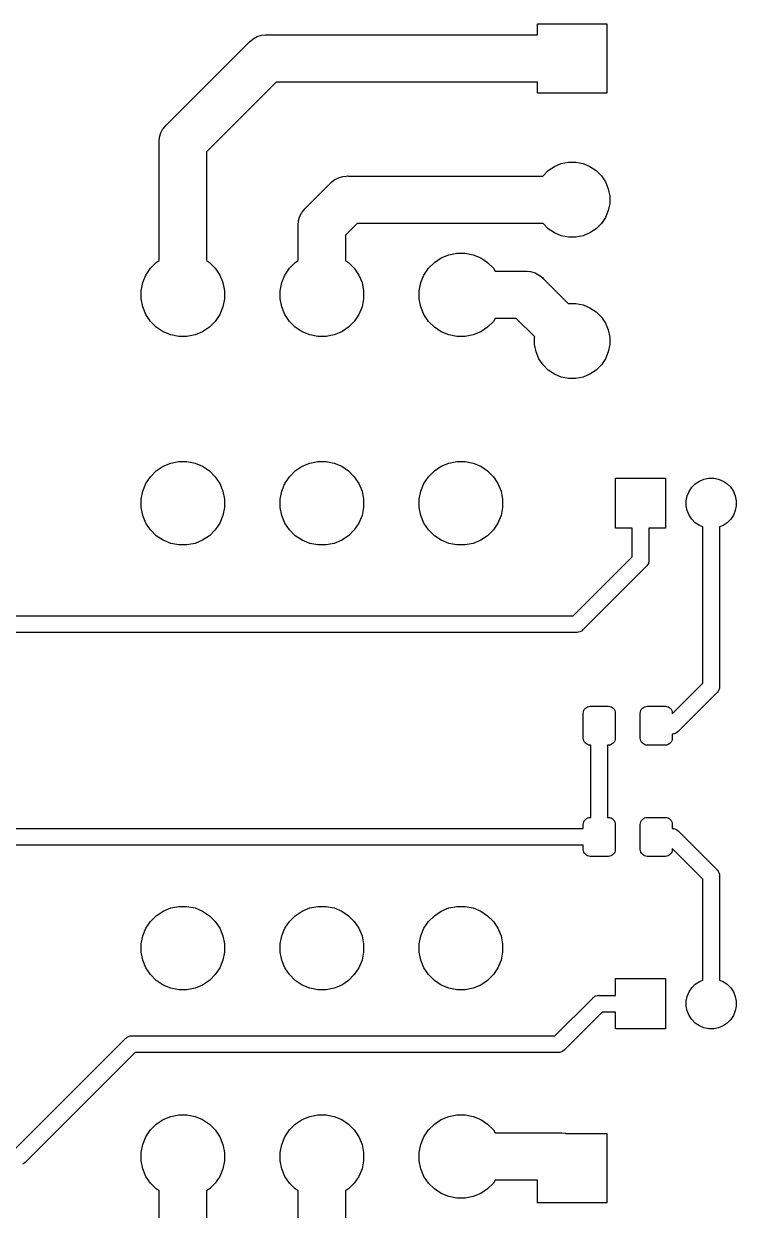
# Model space of a CAD drawing. Extents: x 29 to 167, y -139 to -69.
# Drawn here: x 141.28 to 166.9, y -114.43 to -71.75 of the extents above; entities that cross this region are included whole.
import ezdxf

# ---------------------------------------------------------------- set-up
doc = ezdxf.new("R2010")
doc.units = 0
doc.layers.add('BLACK', color=7, linetype='CONTINUOUS')

msp = doc.modelspace()

# ---------------------------------------------------------------- linework, layer by layer
at = {"layer": 'BLACK', "linetype": 'CONTINUOUS'}
for p, q in [((159.75, -72.15), (159.75, -71.75)), ((159.75, -71.75), (162.25, -71.75)), ((162.25, -71.75), (162.25, -74.25)), ((146.428, -75.3694), (149.369, -72.4285)), ((149.369, -72.4285), (149.396, -72.3961)), ((149.396, -72.3961), (149.525, -72.2898)), ((149.525, -72.2898), (149.673, -72.2109)), ((149.673, -72.2109), (149.833, -72.1623)), ((149.833, -72.1623), (149.958, -72.15)), ((149.958, -72.15), (150, -72.1459)), ((149.958, -72.15), (149.958, -72.15)), ((150, -72.1459), (150.042, -72.15)), ((150.042, -72.15), (159.75, -72.15)), ((150.352, -73.85), (147.85, -76.3521)), ((159.75, -73.85), (150.352, -73.85)), ((159.75, -74.25), (159.75, -73.85)), ((162.25, -74.25), (159.75, -74.25)), ((146.273, -75.5575), (146.29, -75.5255)), ((146.29, -75.5255), (146.396, -75.3961)), ((146.396, -75.3961), (146.428, -75.3694)), ((146.146, -76), (146.162, -75.8334)), ((146.162, -75.8334), (146.211, -75.6731)), ((146.211, -75.6731), (146.273, -75.5575)), ((146.15, -76.0418), (146.146, -76)), ((146.15, -80.2639), (146.15, -76.0418)), ((147.85, -76.3521), (147.85, -80.2639)), ((160.361, -76.8836), (160.606, -76.7819)), ((160.606, -76.7819), (160.867, -76.73)), ((160.867, -76.73), (161.133, -76.73)), ((161.133, -76.73), (161.394, -76.7819)), ((161.394, -76.7819), (161.639, -76.8836)), ((152.593, -77.2909), (152.753, -77.2423)), ((152.753, -77.2423), (152.878, -77.23)), ((152.878, -77.23), (152.92, -77.2259)), ((152.878, -77.23), (152.878, -77.23)), ((152.92, -77.2259), (152.962, -77.23)), ((152.962, -77.23), (159.944, -77.23)), ((159.944, -77.23), (159.951, -77.2194)), ((159.951, -77.2194), (160.139, -77.0314)), ((160.139, -77.0314), (160.361, -76.8836)), ((161.639, -76.8836), (161.861, -77.0314)), ((161.861, -77.0314), (162.049, -77.2194)), ((162.049, -77.2194), (162.196, -77.4405)), ((151.428, -78.3694), (152.289, -77.5085)), ((152.289, -77.5085), (152.316, -77.4761)), ((152.316, -77.4761), (152.348, -77.4494)), ((152.348, -77.4494), (152.445, -77.3698)), ((152.348, -77.4494), (152.348, -77.4494)), ((152.445, -77.3698), (152.593, -77.2909)), ((152.445, -77.3698), (152.445, -77.3698)), ((152.445, -77.3698), (152.445, -77.3698)), ((162.196, -77.4405), (162.298, -77.6862)), ((162.298, -77.6862), (162.35, -77.947)), ((162.35, -77.947), (162.35, -78.213)), ((151.279, -78.5461), (151.29, -78.5255)), ((151.29, -78.5255), (151.396, -78.3961)), ((151.396, -78.3961), (151.428, -78.3694)), ((162.298, -78.4738), (162.196, -78.7195)), ((162.35, -78.213), (162.298, -78.4738)), ((151.146, -79), (151.162, -78.8334)), ((151.162, -78.8334), (151.211, -78.6731)), ((151.211, -78.6731), (151.279, -78.5461)), ((153.272, -78.93), (152.85, -79.3521)), ((159.944, -78.93), (153.272, -78.93)), ((159.951, -78.9406), (159.944, -78.93)), ((160.139, -79.1286), (159.951, -78.9406)), ((162.049, -78.9406), (161.861, -79.1286)), ((162.196, -78.7195), (162.049, -78.9406)), ((151.15, -79.0418), (151.146, -79)), ((151.15, -80.2639), (151.15, -79.0418)), ((152.85, -79.3521), (152.85, -80.2639)), ((160.361, -79.2764), (160.139, -79.1286)), ((160.606, -79.3781), (160.361, -79.2764)), ((160.867, -79.43), (160.606, -79.3781)), ((161.394, -79.3781), (161.133, -79.43)), ((161.639, -79.2764), (161.394, -79.3781)), ((161.861, -79.1286), (161.639, -79.2764)), ((161.133, -79.43), (160.867, -79.43)), ((156.044, -80.3349), (156.289, -80.1707)), ((156.289, -80.1707), (156.562, -80.0576)), ((156.562, -80.0576), (156.852, -80)), ((156.852, -80), (157.148, -80)), ((157.148, -80), (157.438, -80.0576)), ((157.438, -80.0576), (157.711, -80.1707)), ((157.711, -80.1707), (157.956, -80.3349)), ((145.671, -80.7895), (145.835, -80.5438)), ((145.835, -80.5438), (146.044, -80.3349)), ((146.044, -80.3349), (146.15, -80.2639)), ((147.85, -80.2639), (147.956, -80.3349)), ((147.956, -80.3349), (148.165, -80.5438)), ((148.165, -80.5438), (148.329, -80.7895)), ((150.671, -80.7895), (150.835, -80.5438)), ((150.835, -80.5438), (151.044, -80.3349)), ((151.044, -80.3349), (151.15, -80.2639)), ((152.85, -80.2639), (152.956, -80.3349)), ((152.956, -80.3349), (153.165, -80.5438)), ((153.165, -80.5438), (153.329, -80.7895)), ((155.671, -80.7895), (155.835, -80.5438)), ((155.835, -80.5438), (156.044, -80.3349)), ((157.956, -80.3349), (158.165, -80.5438)), ((158.165, -80.5438), (158.236, -80.65)), ((158.236, -80.65), (159.298, -80.65)), ((159.298, -80.65), (159.34, -80.6459)), ((159.34, -80.6459), (159.382, -80.65)), ((159.382, -80.65), (159.382, -80.65)), ((159.382, -80.65), (159.507, -80.6623)), ((159.507, -80.6623), (159.667, -80.7109)), ((145.5, -81.3523), (145.558, -81.0625)), ((145.558, -81.0625), (145.671, -80.7895)), ((148.329, -80.7895), (148.442, -81.0625)), ((148.442, -81.0625), (148.5, -81.3523)), ((150.5, -81.3523), (150.558, -81.0625)), ((150.558, -81.0625), (150.671, -80.7895)), ((153.329, -80.7895), (153.442, -81.0625)), ((153.442, -81.0625), (153.5, -81.3523)), ((155.5, -81.3523), (155.558, -81.0625)), ((155.558, -81.0625), (155.671, -80.7895)), ((159.667, -80.7109), (159.815, -80.7898)), ((159.815, -80.7898), (159.944, -80.8961)), ((159.944, -80.8961), (159.971, -80.9285)), ((159.971, -80.9285), (160.855, -81.8125)), ((145.5, -81.6477), (145.5, -81.3523)), ((148.5, -81.3523), (148.5, -81.6477)), ((150.5, -81.6477), (150.5, -81.3523)), ((153.5, -81.3523), (153.5, -81.6477)), ((155.5, -81.6477), (155.5, -81.3523)), ((145.558, -81.9375), (145.5, -81.6477)), ((145.671, -82.2105), (145.558, -81.9375)), ((148.442, -81.9375), (148.329, -82.2105)), ((148.5, -81.6477), (148.442, -81.9375)), ((150.558, -81.9375), (150.5, -81.6477)), ((150.671, -82.2105), (150.558, -81.9375)), ((153.442, -81.9375), (153.329, -82.2105)), ((153.5, -81.6477), (153.442, -81.9375)), ((155.558, -81.9375), (155.5, -81.6477)), ((155.671, -82.2105), (155.558, -81.9375)), ((160.855, -81.8125), (160.867, -81.81)), ((160.867, -81.81), (161.133, -81.81)), ((161.133, -81.81), (161.394, -81.8619)), ((161.394, -81.8619), (161.639, -81.9636)), ((145.835, -82.4562), (145.671, -82.2105)), ((148.329, -82.2105), (148.165, -82.4562)), ((150.835, -82.4562), (150.671, -82.2105)), ((153.329, -82.2105), (153.165, -82.4562)), ((155.835, -82.4562), (155.671, -82.2105)), ((158.236, -82.35), (158.165, -82.4562)), ((158.988, -82.35), (158.236, -82.35)), ((159.652, -83.0146), (158.988, -82.35)), ((161.639, -81.9636), (161.861, -82.1114)), ((161.861, -82.1114), (162.049, -82.2994)), ((162.049, -82.2994), (162.196, -82.5205)), ((146.044, -82.6651), (145.835, -82.4562)), ((146.289, -82.8293), (146.044, -82.6651)), ((147.956, -82.6651), (147.711, -82.8293)), ((148.165, -82.4562), (147.956, -82.6651)), ((151.044, -82.6651), (150.835, -82.4562)), ((151.289, -82.8293), (151.044, -82.6651)), ((152.956, -82.6651), (152.711, -82.8293)), ((153.165, -82.4562), (152.956, -82.6651)), ((156.044, -82.6651), (155.835, -82.4562)), ((156.289, -82.8293), (156.044, -82.6651)), ((157.956, -82.6651), (157.711, -82.8293)), ((158.165, -82.4562), (157.956, -82.6651)), ((162.196, -82.5205), (162.298, -82.7662)), ((162.298, -82.7662), (162.35, -83.027)), ((146.562, -82.9424), (146.289, -82.8293)), ((146.852, -83), (146.562, -82.9424)), ((147.148, -83), (146.852, -83)), ((147.438, -82.9424), (147.148, -83)), ((147.711, -82.8293), (147.438, -82.9424)), ((151.562, -82.9424), (151.289, -82.8293)), ((151.852, -83), (151.562, -82.9424)), ((152.148, -83), (151.852, -83)), ((152.438, -82.9424), (152.148, -83)), ((152.711, -82.8293), (152.438, -82.9424)), ((156.562, -82.9424), (156.289, -82.8293)), ((156.852, -83), (156.562, -82.9424)), ((157.148, -83), (156.852, -83)), ((157.438, -82.9424), (157.148, -83)), ((157.711, -82.8293), (157.438, -82.9424)), ((159.65, -83.027), (159.652, -83.0146)), ((159.65, -83.293), (159.65, -83.027)), ((162.35, -83.027), (162.35, -83.293)), ((159.702, -83.5538), (159.65, -83.293)), ((159.804, -83.7995), (159.702, -83.5538)), ((162.298, -83.5538), (162.196, -83.7995)), ((162.35, -83.293), (162.298, -83.5538)), ((159.951, -84.0206), (159.804, -83.7995)), ((160.139, -84.2086), (159.951, -84.0206)), ((162.049, -84.0206), (161.861, -84.2086)), ((162.196, -83.7995), (162.049, -84.0206)), ((160.361, -84.3564), (160.139, -84.2086)), ((160.606, -84.4581), (160.361, -84.3564)), ((160.867, -84.51), (160.606, -84.4581)), ((161.394, -84.4581), (161.133, -84.51)), ((161.639, -84.3564), (161.394, -84.4581)), ((161.861, -84.2086), (161.639, -84.3564)), ((161.133, -84.51), (160.867, -84.51)), ((145.835, -88.0438), (146.044, -87.8349)), ((146.044, -87.8349), (146.289, -87.6707)), ((146.289, -87.6707), (146.562, -87.5576)), ((146.562, -87.5576), (146.852, -87.5)), ((146.852, -87.5), (147.148, -87.5)), ((147.148, -87.5), (147.438, -87.5576)), ((147.438, -87.5576), (147.711, -87.6707)), ((147.711, -87.6707), (147.956, -87.8349)), ((147.956, -87.8349), (148.165, -88.0438)), ((150.835, -88.0438), (151.044, -87.8349)), ((151.044, -87.8349), (151.289, -87.6707)), ((151.289, -87.6707), (151.562, -87.5576)), ((151.562, -87.5576), (151.852, -87.5)), ((151.852, -87.5), (152.148, -87.5)), ((152.148, -87.5), (152.438, -87.5576)), ((152.438, -87.5576), (152.711, -87.6707)), ((152.711, -87.6707), (152.956, -87.8349)), ((152.956, -87.8349), (153.165, -88.0438)), ((155.835, -88.0438), (156.044, -87.8349)), ((156.044, -87.8349), (156.289, -87.6707)), ((156.289, -87.6707), (156.562, -87.5576)), ((156.562, -87.5576), (156.852, -87.5)), ((156.852, -87.5), (157.148, -87.5)), ((157.148, -87.5), (157.438, -87.5576)), ((157.438, -87.5576), (157.711, -87.6707)), ((157.711, -87.6707), (157.956, -87.8349)), ((157.956, -87.8349), (158.165, -88.0438)), ((145.558, -88.5625), (145.671, -88.2895)), ((145.671, -88.2895), (145.835, -88.0438)), ((148.165, -88.0438), (148.329, -88.2895)), ((148.329, -88.2895), (148.442, -88.5625)), ((150.558, -88.5625), (150.671, -88.2895)), ((150.671, -88.2895), (150.835, -88.0438)), ((153.165, -88.0438), (153.329, -88.2895)), ((153.329, -88.2895), (153.442, -88.5625)), ((155.558, -88.5625), (155.671, -88.2895)), ((155.671, -88.2895), (155.835, -88.0438)), ((158.165, -88.0438), (158.329, -88.2895)), ((158.329, -88.2895), (158.442, -88.5625)), ((162.56, -89.9), (162.56, -88.1)), ((162.56, -88.1), (164.36, -88.1)), ((164.36, -88.1), (164.36, -89.9)), ((165.301, -88.4263), (165.426, -88.3009)), ((165.426, -88.3009), (165.574, -88.2024)), ((165.574, -88.2024), (165.737, -88.1346)), ((165.737, -88.1346), (165.911, -88.1)), ((165.911, -88.1), (166.089, -88.1)), ((166.089, -88.1), (166.263, -88.1346)), ((166.263, -88.1346), (166.426, -88.2024)), ((166.426, -88.2024), (166.574, -88.3009)), ((166.574, -88.3009), (166.699, -88.4263)), ((145.5, -88.8523), (145.558, -88.5625)), ((148.442, -88.5625), (148.5, -88.8523)), ((150.5, -88.8523), (150.558, -88.5625)), ((153.442, -88.5625), (153.5, -88.8523)), ((155.5, -88.8523), (155.558, -88.5625)), ((158.442, -88.5625), (158.5, -88.8523)), ((165.1, -88.9114), (165.135, -88.7375)), ((165.135, -88.7375), (165.202, -88.5737)), ((165.202, -88.5737), (165.301, -88.4263)), ((166.699, -88.4263), (166.798, -88.5737)), ((166.798, -88.5737), (166.865, -88.7375)), ((166.865, -88.7375), (166.9, -88.9114)), ((145.5, -89.1477), (145.5, -88.8523)), ((145.558, -89.4375), (145.5, -89.1477)), ((148.5, -89.1477), (148.442, -89.4375)), ((148.5, -88.8523), (148.5, -89.1477)), ((150.5, -89.1477), (150.5, -88.8523)), ((150.558, -89.4375), (150.5, -89.1477)), ((153.5, -89.1477), (153.442, -89.4375)), ((153.5, -88.8523), (153.5, -89.1477)), ((155.5, -89.1477), (155.5, -88.8523)), ((155.558, -89.4375), (155.5, -89.1477)), ((158.5, -89.1477), (158.442, -89.4375)), ((158.5, -88.8523), (158.5, -89.1477)), ((165.1, -89.0886), (165.1, -88.9114)), ((165.135, -89.2625), (165.1, -89.0886)), ((166.9, -89.0886), (166.865, -89.2625)), ((166.9, -88.9114), (166.9, -89.0886)), ((145.671, -89.7105), (145.558, -89.4375)), ((148.442, -89.4375), (148.329, -89.7105)), ((150.671, -89.7105), (150.558, -89.4375)), ((153.442, -89.4375), (153.329, -89.7105)), ((155.671, -89.7105), (155.558, -89.4375)), ((158.442, -89.4375), (158.329, -89.7105)), ((165.202, -89.4263), (165.135, -89.2625)), ((165.301, -89.5737), (165.202, -89.4263)), ((165.426, -89.6991), (165.301, -89.5737)), ((166.699, -89.5737), (166.574, -89.6991)), ((166.798, -89.4263), (166.699, -89.5737)), ((166.865, -89.2625), (166.798, -89.4263)), ((145.835, -89.9562), (145.671, -89.7105)), ((146.044, -90.1651), (145.835, -89.9562)), ((148.165, -89.9562), (147.956, -90.1651)), ((148.329, -89.7105), (148.165, -89.9562)), ((150.835, -89.9562), (150.671, -89.7105)), ((151.044, -90.1651), (150.835, -89.9562)), ((153.165, -89.9562), (152.956, -90.1651)), ((153.329, -89.7105), (153.165, -89.9562)), ((155.835, -89.9562), (155.671, -89.7105)), ((156.044, -90.1651), (155.835, -89.9562)), ((158.165, -89.9562), (157.956, -90.1651)), ((158.329, -89.7105), (158.165, -89.9562)), ((163.16, -89.9), (162.56, -89.9)), ((163.16, -90.9237), (163.16, -89.9)), ((164.36, -89.9), (163.76, -89.9)), ((163.76, -89.9), (163.76, -91.0333)), ((165.574, -89.7976), (165.426, -89.6991)), ((165.7, -89.8499), (165.574, -89.7976)), ((165.7, -95.4757), (165.7, -89.8499)), ((166.426, -89.7976), (166.3, -89.8499)), ((166.3, -89.8499), (166.3, -95.5853)), ((166.574, -89.6991), (166.426, -89.7976)), ((146.289, -90.3293), (146.044, -90.1651)), ((146.562, -90.4424), (146.289, -90.3293)), ((146.852, -90.5), (146.562, -90.4424)), ((147.438, -90.4424), (147.148, -90.5)), ((147.711, -90.3293), (147.438, -90.4424)), ((147.956, -90.1651), (147.711, -90.3293)), ((151.289, -90.3293), (151.044, -90.1651)), ((151.562, -90.4424), (151.289, -90.3293)), ((151.852, -90.5), (151.562, -90.4424)), ((152.438, -90.4424), (152.148, -90.5)), ((152.711, -90.3293), (152.438, -90.4424)), ((152.956, -90.1651), (152.711, -90.3293)), ((156.289, -90.3293), (156.044, -90.1651)), ((156.562, -90.4424), (156.289, -90.3293)), ((156.852, -90.5), (156.562, -90.4424)), ((157.438, -90.4424), (157.148, -90.5)), ((157.711, -90.3293), (157.438, -90.4424)), ((157.956, -90.1651), (157.711, -90.3293)), ((147.148, -90.5), (146.852, -90.5)), ((152.148, -90.5), (151.852, -90.5)), ((157.148, -90.5), (156.852, -90.5)), ((161.039, -93.045), (163.16, -90.9237)), ((163.662, -91.2705), (161.386, -93.5467)), ((163.673, -91.2612), (163.662, -91.2705)), ((163.683, -91.2497), (163.673, -91.2612)), ((163.711, -91.2155), (163.683, -91.2497)), ((163.739, -91.1634), (163.711, -91.2155)), ((163.744, -91.1443), (163.739, -91.1634)), ((163.756, -91.1068), (163.744, -91.1443)), ((163.76, -91.0627), (163.756, -91.1068)), ((163.76, -91.0333), (163.761, -91.048)), ((163.761, -91.048), (163.76, -91.0627)), ((163.76, -91.0627), (163.76, -91.0627)), ((139.699, -93.045), (161.039, -93.045)), ((161.148, -93.645), (139.587, -93.645)), ((161.163, -93.6465), (161.148, -93.645)), ((161.178, -93.645), (161.163, -93.6465)), ((161.222, -93.6407), (161.178, -93.645)), ((161.178, -93.645), (161.178, -93.645)), ((161.278, -93.6235), (161.222, -93.6407)), ((161.33, -93.5956), (161.278, -93.6235)), ((161.376, -93.5582), (161.33, -93.5956)), ((161.386, -93.5467), (161.376, -93.5582)), ((164.6, -96.5757), (165.7, -95.4757)), ((166.3, -95.5853), (166.301, -95.6)), ((166.301, -95.6), (166.3, -95.6147)), ((166.202, -95.8225), (164.823, -97.2017)), ((166.213, -95.8132), (166.202, -95.8225)), ((166.242, -95.7775), (166.213, -95.8132)), ((166.251, -95.7675), (166.242, -95.7775)), ((166.266, -95.7396), (166.251, -95.7675)), ((166.279, -95.7154), (166.266, -95.7396)), ((166.296, -95.6588), (166.279, -95.7154)), ((166.3, -95.6147), (166.296, -95.6588)), ((166.3, -95.6147), (166.3, -95.6147)), ((161.405, -96.5012), (161.419, -96.4543)), ((161.419, -96.4543), (161.442, -96.4111)), ((161.442, -96.4111), (161.473, -96.3732)), ((161.473, -96.3732), (161.511, -96.3421)), ((161.511, -96.3421), (161.554, -96.319)), ((161.554, -96.319), (161.601, -96.3048)), ((161.601, -96.3048), (161.65, -96.3)), ((161.65, -96.3), (162.3, -96.3)), ((162.3, -96.3), (162.349, -96.3048)), ((162.349, -96.3048), (162.396, -96.319)), ((162.396, -96.319), (162.439, -96.3421)), ((162.439, -96.3421), (162.477, -96.3732)), ((162.477, -96.3732), (162.508, -96.4111)), ((162.508, -96.4111), (162.531, -96.4543)), ((162.531, -96.4543), (162.545, -96.5012)), ((163.455, -96.5012), (163.469, -96.4543)), ((163.469, -96.4543), (163.492, -96.4111)), ((163.492, -96.4111), (163.523, -96.3732)), ((163.523, -96.3732), (163.561, -96.3421)), ((163.561, -96.3421), (163.604, -96.319)), ((163.604, -96.319), (163.651, -96.3048)), ((163.651, -96.3048), (163.7, -96.3)), ((163.7, -96.3), (164.35, -96.3)), ((164.35, -96.3), (164.399, -96.3048)), ((164.399, -96.3048), (164.446, -96.319)), ((164.446, -96.319), (164.489, -96.3421)), ((164.489, -96.3421), (164.527, -96.3732)), ((164.527, -96.3732), (164.558, -96.4111)), ((164.558, -96.4111), (164.581, -96.4543)), ((164.581, -96.4543), (164.595, -96.5012)), ((161.4, -96.55), (161.405, -96.5012)), ((161.4, -97.45), (161.4, -96.55)), ((162.545, -96.5012), (162.55, -96.55)), ((162.55, -96.55), (162.55, -97.45)), ((163.45, -96.55), (163.455, -96.5012)), ((163.45, -97.45), (163.45, -96.55)), ((164.595, -96.5012), (164.6, -96.55)), ((164.6, -96.55), (164.6, -96.5757)), ((164.615, -97.3), (164.6, -97.3015)), ((164.6, -97.3015), (164.6, -97.45)), ((164.659, -97.2957), (164.615, -97.3)), ((164.615, -97.3), (164.615, -97.3)), ((164.715, -97.2785), (164.659, -97.2957)), ((164.767, -97.2506), (164.715, -97.2785)), ((164.813, -97.2132), (164.767, -97.2506)), ((164.823, -97.2017), (164.813, -97.2132)), ((161.405, -97.4988), (161.4, -97.45)), ((161.419, -97.5457), (161.405, -97.4988)), ((161.442, -97.5889), (161.419, -97.5457)), ((161.473, -97.6268), (161.442, -97.5889)), ((161.511, -97.6579), (161.473, -97.6268)), ((161.554, -97.681), (161.511, -97.6579)), ((161.601, -97.6952), (161.554, -97.681)), ((161.65, -97.7), (161.601, -97.6952)), ((161.675, -97.7), (161.65, -97.7)), ((161.675, -100.3), (161.675, -97.7)), ((162.3, -97.7), (162.275, -97.7)), ((162.275, -97.7), (162.275, -100.3)), ((162.349, -97.6952), (162.3, -97.7)), ((162.396, -97.681), (162.349, -97.6952)), ((162.439, -97.6579), (162.396, -97.681)), ((162.477, -97.6268), (162.439, -97.6579)), ((162.508, -97.5889), (162.477, -97.6268)), ((162.531, -97.5457), (162.508, -97.5889)), ((162.545, -97.4988), (162.531, -97.5457)), ((162.55, -97.45), (162.545, -97.4988)), ((163.455, -97.4988), (163.45, -97.45)), ((163.469, -97.5457), (163.455, -97.4988)), ((163.492, -97.5889), (163.469, -97.5457)), ((163.523, -97.6268), (163.492, -97.5889)), ((163.561, -97.6579), (163.523, -97.6268)), ((163.604, -97.681), (163.561, -97.6579)), ((163.651, -97.6952), (163.604, -97.681)), ((163.7, -97.7), (163.651, -97.6952)), ((164.35, -97.7), (163.7, -97.7)), ((164.399, -97.6952), (164.35, -97.7)), ((164.446, -97.681), (164.399, -97.6952)), ((164.489, -97.6579), (164.446, -97.681)), ((164.527, -97.6268), (164.489, -97.6579)), ((164.558, -97.5889), (164.527, -97.6268)), ((164.581, -97.5457), (164.558, -97.5889)), ((164.595, -97.4988), (164.581, -97.5457)), ((164.6, -97.45), (164.595, -97.4988)), ((161.601, -100.305), (161.65, -100.3)), ((161.65, -100.3), (161.675, -100.3)), ((162.275, -100.3), (162.3, -100.3)), ((162.3, -100.3), (162.349, -100.305)), ((163.651, -100.305), (163.7, -100.3)), ((163.7, -100.3), (164.35, -100.3)), ((164.35, -100.3), (164.399, -100.305)), ((139.997, -100.7), (161.4, -100.7)), ((161.4, -100.55), (161.405, -100.501)), ((161.4, -100.7), (161.4, -100.55)), ((161.405, -100.501), (161.419, -100.454)), ((161.419, -100.454), (161.442, -100.411)), ((161.442, -100.411), (161.473, -100.373)), ((161.473, -100.373), (161.511, -100.342)), ((161.511, -100.342), (161.554, -100.319)), ((161.554, -100.319), (161.601, -100.305)), ((162.349, -100.305), (162.396, -100.319)), ((162.396, -100.319), (162.439, -100.342)), ((162.439, -100.342), (162.477, -100.373)), ((162.477, -100.373), (162.508, -100.411)), ((162.508, -100.411), (162.531, -100.454)), ((162.531, -100.454), (162.545, -100.501)), ((162.545, -100.501), (162.55, -100.55)), ((162.55, -100.55), (162.55, -101.45)), ((163.45, -100.55), (163.455, -100.501)), ((163.45, -101.45), (163.45, -100.55)), ((163.455, -100.501), (163.469, -100.454)), ((163.469, -100.454), (163.492, -100.411)), ((163.492, -100.411), (163.523, -100.373)), ((163.523, -100.373), (163.561, -100.342)), ((163.561, -100.342), (163.604, -100.319)), ((163.604, -100.319), (163.651, -100.305)), ((164.399, -100.305), (164.446, -100.319)), ((164.446, -100.319), (164.489, -100.342)), ((164.489, -100.342), (164.527, -100.373)), ((164.527, -100.373), (164.558, -100.411)), ((164.558, -100.411), (164.581, -100.454)), ((164.581, -100.454), (164.595, -100.501)), ((164.595, -100.501), (164.6, -100.55)), ((164.6, -100.55), (164.6, -100.699)), ((164.6, -100.699), (164.615, -100.7)), ((164.615, -100.7), (164.615, -100.7)), ((164.615, -100.7), (164.659, -100.704)), ((164.659, -100.704), (164.715, -100.721)), ((164.715, -100.721), (164.767, -100.749)), ((164.767, -100.749), (164.813, -100.787)), ((164.813, -100.787), (164.823, -100.798)), ((164.823, -100.798), (166.202, -102.177)), ((161.4, -101.3), (140.107, -101.3)), ((161.4, -101.45), (161.4, -101.3)), ((161.405, -101.499), (161.4, -101.45)), ((161.419, -101.546), (161.405, -101.499)), ((161.442, -101.589), (161.419, -101.546)), ((162.531, -101.546), (162.508, -101.589)), ((162.545, -101.499), (162.531, -101.546)), ((162.55, -101.45), (162.545, -101.499)), ((163.455, -101.499), (163.45, -101.45)), ((163.469, -101.546), (163.455, -101.499)), ((163.492, -101.589), (163.469, -101.546)), ((164.581, -101.546), (164.558, -101.589)), ((164.595, -101.499), (164.581, -101.546)), ((164.6, -101.45), (164.595, -101.499)), ((165.7, -102.524), (164.6, -101.424)), ((164.6, -101.424), (164.6, -101.45)), ((161.473, -101.627), (161.442, -101.589)), ((161.511, -101.658), (161.473, -101.627)), ((161.554, -101.681), (161.511, -101.658)), ((161.601, -101.695), (161.554, -101.681)), ((161.65, -101.7), (161.601, -101.695)), ((162.3, -101.7), (161.65, -101.7)), ((162.349, -101.695), (162.3, -101.7)), ((162.396, -101.681), (162.349, -101.695)), ((162.439, -101.658), (162.396, -101.681)), ((162.477, -101.627), (162.439, -101.658)), ((162.508, -101.589), (162.477, -101.627)), ((163.523, -101.627), (163.492, -101.589)), ((163.561, -101.658), (163.523, -101.627)), ((163.604, -101.681), (163.561, -101.658)), ((163.651, -101.695), (163.604, -101.681)), ((163.7, -101.7), (163.651, -101.695)), ((164.35, -101.7), (163.7, -101.7)), ((164.399, -101.695), (164.35, -101.7)), ((164.446, -101.681), (164.399, -101.695)), ((164.489, -101.658), (164.446, -101.681)), ((164.527, -101.627), (164.489, -101.658)), ((164.558, -101.589), (164.527, -101.627)), ((166.202, -102.177), (166.213, -102.187)), ((166.213, -102.187), (166.223, -102.198)), ((166.223, -102.198), (166.251, -102.233)), ((166.251, -102.233), (166.251, -102.233)), ((166.251, -102.233), (166.279, -102.285)), ((166.279, -102.285), (166.296, -102.341)), ((166.296, -102.341), (166.3, -102.385)), ((166.3, -102.385), (166.3, -102.385)), ((166.3, -102.385), (166.301, -102.4)), ((166.301, -102.4), (166.3, -102.415)), ((166.3, -102.415), (166.3, -106.15)), ((165.7, -105.712), (165.7, -102.524)), ((146.044, -103.835), (146.289, -103.671)), ((146.289, -103.671), (146.562, -103.558)), ((146.562, -103.558), (146.852, -103.5)), ((146.852, -103.5), (147.148, -103.5)), ((147.148, -103.5), (147.438, -103.558)), ((147.438, -103.558), (147.711, -103.671)), ((147.711, -103.671), (147.956, -103.835)), ((151.044, -103.835), (151.289, -103.671)), ((151.289, -103.671), (151.562, -103.558)), ((151.562, -103.558), (151.852, -103.5)), ((151.852, -103.5), (152.148, -103.5)), ((152.148, -103.5), (152.438, -103.558)), ((152.438, -103.558), (152.711, -103.671)), ((152.711, -103.671), (152.956, -103.835)), ((156.044, -103.835), (156.289, -103.671)), ((156.289, -103.671), (156.562, -103.558)), ((156.562, -103.558), (156.852, -103.5)), ((156.852, -103.5), (157.148, -103.5)), ((157.148, -103.5), (157.438, -103.558)), ((157.438, -103.558), (157.711, -103.671)), ((157.711, -103.671), (157.956, -103.835)), ((145.671, -104.289), (145.835, -104.044)), ((145.835, -104.044), (146.044, -103.835)), ((147.956, -103.835), (148.165, -104.044)), ((148.165, -104.044), (148.329, -104.289)), ((150.671, -104.289), (150.835, -104.044)), ((150.835, -104.044), (151.044, -103.835)), ((152.956, -103.835), (153.165, -104.044)), ((153.165, -104.044), (153.329, -104.289)), ((155.671, -104.289), (155.835, -104.044)), ((155.835, -104.044), (156.044, -103.835)), ((157.956, -103.835), (158.165, -104.044)), ((158.165, -104.044), (158.329, -104.289)), ((145.5, -104.852), (145.558, -104.562)), ((145.558, -104.562), (145.671, -104.289)), ((148.329, -104.289), (148.442, -104.562)), ((148.442, -104.562), (148.5, -104.852)), ((150.5, -104.852), (150.558, -104.562)), ((150.558, -104.562), (150.671, -104.289)), ((153.329, -104.289), (153.442, -104.562)), ((153.442, -104.562), (153.5, -104.852)), ((155.5, -104.852), (155.558, -104.562)), ((155.558, -104.562), (155.671, -104.289)), ((158.329, -104.289), (158.442, -104.562)), ((158.442, -104.562), (158.5, -104.852)), ((145.5, -105.148), (145.5, -104.852)), ((148.5, -104.852), (148.5, -105.148)), ((150.5, -105.148), (150.5, -104.852)), ((153.5, -104.852), (153.5, -105.148)), ((155.5, -105.148), (155.5, -104.852)), ((158.5, -104.852), (158.5, -105.148)), ((145.558, -105.438), (145.5, -105.148)), ((148.5, -105.148), (148.442, -105.438)), ((150.558, -105.438), (150.5, -105.148)), ((153.5, -105.148), (153.442, -105.438)), ((155.558, -105.438), (155.5, -105.148)), ((158.5, -105.148), (158.442, -105.438)), ((145.671, -105.711), (145.558, -105.438)), ((145.835, -105.956), (145.671, -105.711)), ((148.329, -105.711), (148.165, -105.956)), ((148.442, -105.438), (148.329, -105.711)), ((150.671, -105.711), (150.558, -105.438)), ((150.835, -105.956), (150.671, -105.711)), ((153.329, -105.711), (153.165, -105.956)), ((153.442, -105.438), (153.329, -105.711)), ((155.671, -105.711), (155.558, -105.438)), ((155.835, -105.956), (155.671, -105.711)), ((158.329, -105.711), (158.165, -105.956)), ((158.442, -105.438), (158.329, -105.711)), ((165.7, -106.15), (165.7, -105.712)), ((165.7, -105.712), (165.7, -105.712)), ((146.044, -106.165), (145.835, -105.956)), ((146.289, -106.329), (146.044, -106.165)), ((147.956, -106.165), (147.711, -106.329)), ((148.165, -105.956), (147.956, -106.165)), ((151.044, -106.165), (150.835, -105.956)), ((151.289, -106.329), (151.044, -106.165)), ((152.956, -106.165), (152.711, -106.329)), ((153.165, -105.956), (152.956, -106.165)), ((156.044, -106.165), (155.835, -105.956)), ((156.289, -106.329), (156.044, -106.165)), ((157.956, -106.165), (157.711, -106.329)), ((158.165, -105.956), (157.956, -106.165)), ((162.56, -106.7), (162.56, -106.1)), ((162.56, -106.1), (164.36, -106.1)), ((164.36, -106.1), (164.36, -107.9)), ((165.426, -106.301), (165.574, -106.202)), ((165.574, -106.202), (165.7, -106.15)), ((166.3, -106.15), (166.426, -106.202)), ((166.426, -106.202), (166.574, -106.301)), ((146.562, -106.442), (146.289, -106.329)), ((146.852, -106.5), (146.562, -106.442)), ((147.148, -106.5), (146.852, -106.5)), ((147.438, -106.442), (147.148, -106.5)), ((147.711, -106.329), (147.438, -106.442)), ((151.562, -106.442), (151.289, -106.329)), ((151.852, -106.5), (151.562, -106.442)), ((152.148, -106.5), (151.852, -106.5)), ((152.438, -106.442), (152.148, -106.5)), ((152.711, -106.329), (152.438, -106.442)), ((156.562, -106.442), (156.289, -106.329)), ((156.852, -106.5), (156.562, -106.442)), ((157.148, -106.5), (156.852, -106.5)), ((157.438, -106.442), (157.148, -106.5)), ((157.711, -106.329), (157.438, -106.442)), ((161.901, -106.704), (161.945, -106.7)), ((161.945, -106.7), (161.96, -106.699)), ((161.945, -106.7), (161.945, -106.7)), ((161.96, -106.699), (161.975, -106.7)), ((161.975, -106.7), (162.56, -106.7)), ((165.135, -106.737), (165.202, -106.574)), ((165.202, -106.574), (165.301, -106.426)), ((165.301, -106.426), (165.426, -106.301)), ((166.574, -106.301), (166.699, -106.426)), ((166.699, -106.426), (166.798, -106.574)), ((166.798, -106.574), (166.865, -106.737)), ((160.378, -108.158), (161.737, -106.798)), ((161.737, -106.798), (161.747, -106.787)), ((161.747, -106.787), (161.758, -106.777)), ((161.758, -106.777), (161.793, -106.749)), ((161.793, -106.749), (161.82, -106.734)), ((161.82, -106.734), (161.845, -106.721)), ((161.845, -106.721), (161.901, -106.704)), ((165.1, -106.911), (165.135, -106.737)), ((165.1, -107.089), (165.1, -106.911)), ((165.135, -107.263), (165.1, -107.089)), ((166.865, -106.737), (166.9, -106.911)), ((166.9, -107.089), (166.865, -107.263)), ((166.9, -106.911), (166.9, -107.089)), ((162.084, -107.3), (160.725, -108.66)), ((162.56, -107.3), (162.084, -107.3)), ((162.56, -107.9), (162.56, -107.3)), ((165.202, -107.426), (165.135, -107.263)), ((165.301, -107.574), (165.202, -107.426)), ((166.798, -107.426), (166.699, -107.574)), ((166.865, -107.263), (166.798, -107.426)), ((164.36, -107.9), (162.56, -107.9)), ((165.426, -107.699), (165.301, -107.574)), ((165.574, -107.798), (165.426, -107.699)), ((165.737, -107.865), (165.574, -107.798)), ((165.911, -107.9), (165.737, -107.865)), ((166.089, -107.9), (165.911, -107.9)), ((166.263, -107.865), (166.089, -107.9)), ((166.426, -107.798), (166.263, -107.865)), ((166.574, -107.699), (166.426, -107.798)), ((166.699, -107.574), (166.574, -107.699)), ((140.995, -112.2), (144.938, -108.256)), ((144.938, -108.256), (144.948, -108.245)), ((144.948, -108.245), (144.959, -108.235)), ((144.959, -108.235), (144.994, -108.207)), ((144.994, -108.207), (145.021, -108.192)), ((145.021, -108.192), (145.046, -108.179)), ((145.046, -108.179), (145.102, -108.162)), ((145.102, -108.162), (145.146, -108.158)), ((145.146, -108.158), (145.161, -108.157)), ((145.146, -108.158), (145.146, -108.158)), ((145.161, -108.157), (145.176, -108.158)), ((145.176, -108.158), (160.378, -108.158)), ((145.285, -108.758), (141.342, -112.702)), ((160.487, -108.758), (145.285, -108.758)), ((160.502, -108.759), (160.487, -108.758)), ((160.517, -108.758), (160.502, -108.759)), ((160.561, -108.754), (160.517, -108.758)), ((160.517, -108.758), (160.517, -108.758)), ((160.617, -108.737), (160.561, -108.754)), ((160.669, -108.709), (160.617, -108.737)), ((160.715, -108.671), (160.669, -108.709)), ((160.725, -108.66), (160.715, -108.671)), ((145.835, -111.544), (146.044, -111.335)), ((146.044, -111.335), (146.289, -111.171)), ((146.289, -111.171), (146.562, -111.058)), ((146.562, -111.058), (146.852, -111)), ((146.852, -111), (147.148, -111)), ((147.148, -111), (147.438, -111.058)), ((147.438, -111.058), (147.711, -111.171)), ((147.711, -111.171), (147.956, -111.335)), ((147.956, -111.335), (148.165, -111.544)), ((150.835, -111.544), (151.044, -111.335)), ((151.044, -111.335), (151.289, -111.171)), ((151.289, -111.171), (151.562, -111.058)), ((151.562, -111.058), (151.852, -111)), ((151.852, -111), (152.148, -111)), ((152.148, -111), (152.438, -111.058)), ((152.438, -111.058), (152.711, -111.171)), ((152.711, -111.171), (152.956, -111.335)), ((152.956, -111.335), (153.165, -111.544)), ((155.835, -111.544), (156.044, -111.335)), ((156.044, -111.335), (156.289, -111.171)), ((156.289, -111.171), (156.562, -111.058)), ((156.562, -111.058), (156.852, -111)), ((156.852, -111), (157.148, -111)), ((157.148, -111), (157.438, -111.058)), ((157.438, -111.058), (157.711, -111.171)), ((157.711, -111.171), (157.956, -111.335)), ((157.956, -111.335), (158.165, -111.544)), ((145.558, -112.062), (145.671, -111.789)), ((145.671, -111.789), (145.835, -111.544)), ((148.165, -111.544), (148.329, -111.789)), ((148.329, -111.789), (148.442, -112.062)), ((150.558, -112.062), (150.671, -111.789)), ((150.671, -111.789), (150.835, -111.544)), ((153.165, -111.544), (153.329, -111.789)), ((153.329, -111.789), (153.442, -112.062)), ((155.558, -112.062), (155.671, -111.789)), ((155.671, -111.789), (155.835, -111.544)), ((158.165, -111.544), (158.236, -111.65)), ((158.236, -111.65), (160.538, -111.65)), ((160.538, -111.65), (160.58, -111.646)), ((160.58, -111.646), (160.622, -111.65)), ((160.622, -111.65), (160.622, -111.65)), ((160.622, -111.65), (160.747, -111.662)), ((160.747, -111.662), (160.772, -111.67)), ((160.772, -111.67), (162.25, -111.67)), ((162.25, -111.67), (162.25, -114.17)), ((145.5, -112.352), (145.558, -112.062)), ((148.442, -112.062), (148.5, -112.352)), ((150.5, -112.352), (150.558, -112.062)), ((153.442, -112.062), (153.5, -112.352)), ((155.5, -112.352), (155.558, -112.062)), ((145.5, -112.648), (145.5, -112.352)), ((145.558, -112.938), (145.5, -112.648)), ((148.5, -112.648), (148.442, -112.938)), ((148.5, -112.352), (148.5, -112.648)), ((150.5, -112.648), (150.5, -112.352)), ((150.558, -112.938), (150.5, -112.648)), ((153.5, -112.648), (153.442, -112.938)), ((153.5, -112.352), (153.5, -112.648)), ((155.5, -112.648), (155.5, -112.352)), ((155.558, -112.938), (155.5, -112.648)), ((141.286, -112.751), (141.234, -112.779)), ((141.332, -112.713), (141.286, -112.751)), ((141.342, -112.702), (141.332, -112.713)), ((145.671, -113.211), (145.558, -112.938)), ((148.442, -112.938), (148.329, -113.211)), ((150.671, -113.211), (150.558, -112.938)), ((153.442, -112.938), (153.329, -113.211)), ((155.671, -113.211), (155.558, -112.938)), ((145.835, -113.456), (145.671, -113.211)), ((146.044, -113.665), (145.835, -113.456)), ((148.165, -113.456), (147.956, -113.665)), ((148.329, -113.211), (148.165, -113.456)), ((150.835, -113.456), (150.671, -113.211)), ((151.044, -113.665), (150.835, -113.456)), ((153.165, -113.456), (152.956, -113.665)), ((153.329, -113.211), (153.165, -113.456)), ((155.835, -113.456), (155.671, -113.211)), ((156.044, -113.665), (155.835, -113.456)), ((158.165, -113.456), (157.956, -113.665)), ((158.236, -113.35), (158.165, -113.456)), ((159.75, -113.35), (158.236, -113.35)), ((159.75, -114.17), (159.75, -113.35)), ((146.15, -113.736), (146.044, -113.665)), ((146.15, -116.958), (146.15, -113.736)), ((147.956, -113.665), (147.85, -113.736)), ((147.85, -113.736), (147.85, -116.648)), ((151.15, -113.736), (151.044, -113.665)), ((151.15, -115.958), (151.15, -113.736)), ((152.956, -113.665), (152.85, -113.736)), ((152.85, -113.736), (152.85, -115.648)), ((156.289, -113.829), (156.044, -113.665)), ((156.562, -113.942), (156.289, -113.829)), ((156.852, -114), (156.562, -113.942)), ((157.438, -113.942), (157.148, -114)), ((157.711, -113.829), (157.438, -113.942)), ((157.956, -113.665), (157.711, -113.829)), ((157.148, -114), (156.852, -114)), ((162.25, -114.17), (159.75, -114.17))]:
    msp.add_line(p, q, dxfattribs=at)

doc.saveas('drawing.dxf')
